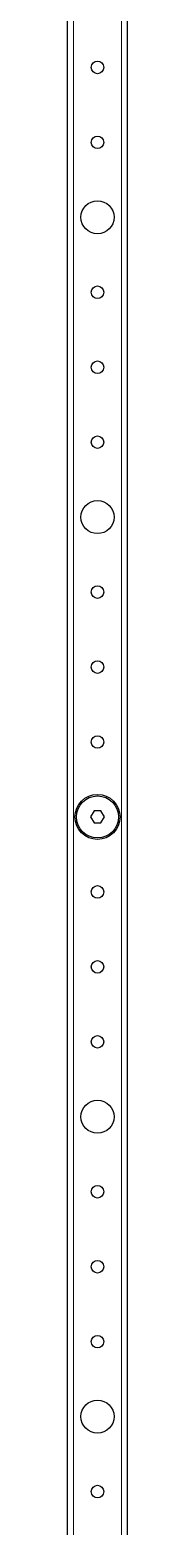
# Model space of a CAD drawing. Header units: millimetres. Extents: x -983 to 2905, y -1229 to 1219.
# Drawn here: x -99.7 to -79.7, y -359.6 to 139.4 of the extents above; entities that cross this region are included whole.
import ezdxf

# ---------------------------------------------------------------- set-up
doc = ezdxf.new("R2010")
doc.units = ezdxf.units.MM

msp = doc.modelspace()

# ---------------------------------------------------------------- linework, layer by layer
at = {"color": 7, "linetype": 'Continuous', "lineweight": 25}
for p, q in [((-99.66, -740.62), (-99.66, 494.38)), ((-79.66, -740.62), (-79.66, 494.38)), ((-90.81, -121.12), (-91.97, -123.12)), ((-91.97, -123.12), (-90.81, -125.12)), ((-88.5, -121.12), (-90.81, -121.12)), ((-87.35, -123.12), (-88.5, -121.12)), ((-88.5, -125.12), (-87.35, -123.12)), ((-90.81, -125.12), (-88.5, -125.12))]:
    msp.add_line(p, q, dxfattribs=at)
at = {"color": 8, "linetype": 'Continuous', "lineweight": 18}
for p, q in [((-97.66, -740.62), (-97.66, 494.38)), ((-81.66, -740.62), (-81.66, 494.38))]:
    msp.add_line(p, q, dxfattribs=at)
at = {"color": 7, "linetype": 'Continuous', "lineweight": 25}
for centre, radius in [((-89.66, 126.88), 2.1), ((-89.66, 101.88), 2.1), ((-89.66, 76.88), 5.5), ((-89.66, 51.88), 2.1), ((-89.66, 26.88), 2.1), ((-89.66, 1.88), 2.1), ((-89.66, -23.12), 5.5), ((-89.66, -48.12), 2.1), ((-89.66, -73.12), 2.1), ((-89.66, -98.12), 2.1), ((-89.66, -123.12), 7.5), ((-89.66, -123.12), 7), ((-89.66, -148.12), 2.1), ((-89.66, -173.12), 2.1), ((-89.66, -198.12), 2.1), ((-89.66, -223.12), 5.5), ((-89.66, -248.12), 2.1), ((-89.66, -273.12), 2.1), ((-89.66, -298.12), 2.1), ((-89.66, -323.12), 5.5), ((-89.66, -348.12), 2.1)]:
    msp.add_circle(centre, radius, dxfattribs=at)

doc.saveas('drawing.dxf')
